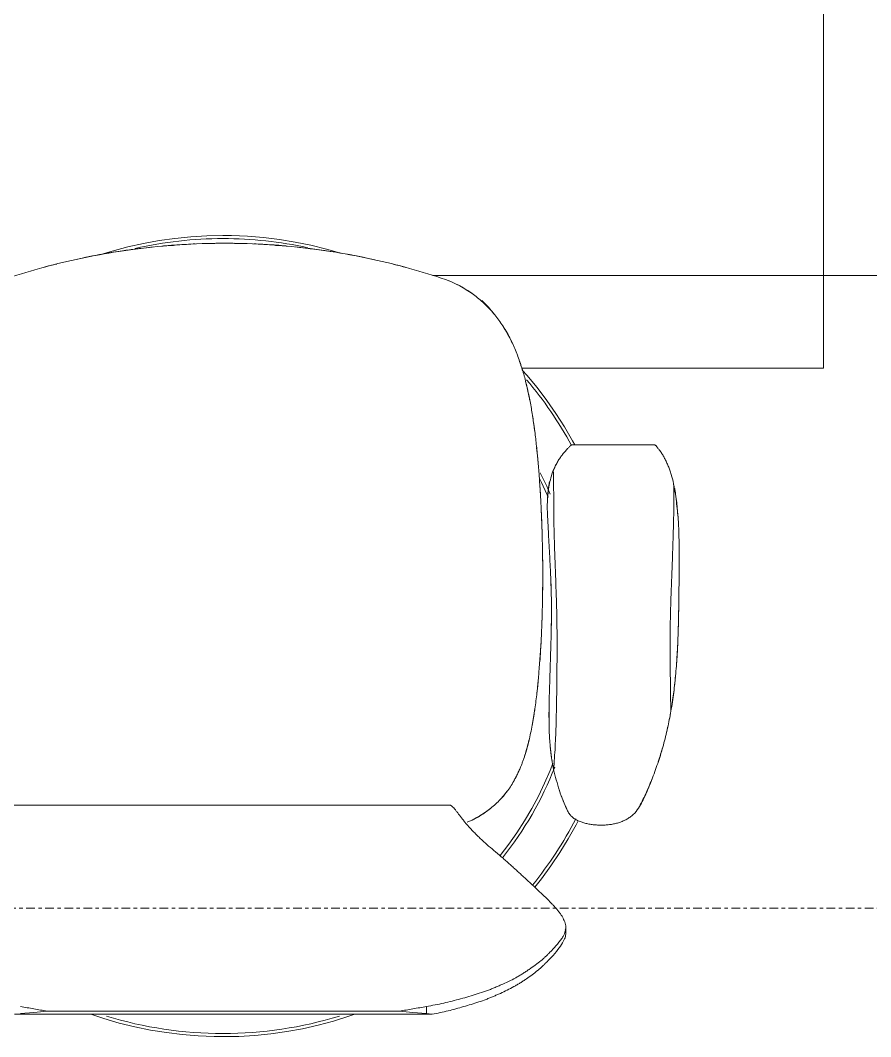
# Model space of a CAD drawing. Header units: inches. Extents: x -1106 to 1409, y -1111 to 918.
# Drawn here: x 176.67 to 201.21, y 20.05 to 49.37 of the extents above; entities that cross this region are included whole.
import ezdxf

# ---------------------------------------------------------------- set-up
doc = ezdxf.new("R2010")
doc.units = ezdxf.units.IN
doc.header["$MEASUREMENT"] = 0
doc.linetypes.add('Grid Line 1_4_', pattern=[0.4375, 0.25, -0.0625, 0.0625, -0.0625])
for name, color, linetype, lineweight in [('A-AREA', 32, 'Continuous', 9), ('A-GENM', 13, 'Continuous', 9), ('I-FURN', 30, 'Continuous', 9), ('S-GRID', 1, 'Continuous', 9)]:
    doc.layers.add(name, color=color, linetype=linetype, lineweight=lineweight)

# ---------------------------------------------------------------- blocks, each defined once
blk = doc.blocks.new('HermanMiller_Seating_Aeron_WorkStool_Low_R2012 - Aeron Workstool Low-V83-7TH FLOOR TELECOM UNDERFLOOR ROUTING PLAN')
at = {"layer": 'I-FURN'}
for p, q in [((0, 11.495), (0.007, 11.495)), ((-6.031, 10.938), (6.018, 10.938)), ((-5.867, 10.714), (-5.867, 10.921)), ((-5.089, 10.849), (5.075, 10.849)), ((-9.887, 8.599), (-9.887, 8.442)), ((-6.539, 4.903), (6.525, 4.903)), ((-12.462, -5.491), (-10.051, -5.491)), ((-1.605, -11.245), (-1.515, -11.245)), ((1.433, -11.245), (1.522, -11.245)), ((0.007, -11.44), (0, -11.44))]:
    blk.add_line(p, q, dxfattribs=at)
at = {"layer": 'I-FURN', "flags": 128}
for points in [[(0.007, 11.585), (-0.455, 11.576), (-0.917, 11.548), (-1.377, 11.502), (-1.834, 11.437), (-2.289, 11.355), (-2.74, 11.254), (-3.187, 11.135), (-3.629, 10.998), (-3.798, 10.938)], [(3.816, 10.938), (3.44, 11.063), (2.996, 11.192), (2.547, 11.302), (2.094, 11.395), (1.638, 11.469), (1.179, 11.525), (0.718, 11.563), (0.257, 11.582), (0.007, 11.585)], [(-5.867, 10.921), (-5.478, 10.884), (-5.089, 10.849)], [(5.075, 10.849), (5.464, 10.884), (5.853, 10.921)], [(-8.995, 7.273), (-9.188, 7.029), (-9.461, 6.656), (-9.718, 6.272), (-9.96, 5.878), (-10.186, 5.475), (-10.247, 5.355)], [(-9.515, 3.7), (-9.437, 3.901), (-9.275, 4.275), (-9.097, 4.643), (-8.906, 5.003), (-8.699, 5.356), (-8.479, 5.7), (-8.246, 6.035), (-7.999, 6.36)], [(-9.123, -4.534), (-9.181, -4.42), (-9.351, -4.049), (-9.378, -3.984)], [(-10.147, -5.488), (-10.084, -5.607), (-9.851, -6.006), (-9.602, -6.395), (-9.337, -6.774), (-9.058, -7.142), (-8.764, -7.499), (-8.634, -7.644)], [(-3.36, -11.027), (-2.982, -11.137), (-2.533, -11.247), (-2.08, -11.34), (-1.624, -11.414), (-1.165, -11.47), (-0.704, -11.508), (-0.243, -11.527), (0.007, -11.53)], [(0.007, -11.53), (0.469, -11.521), (0.931, -11.493), (1.391, -11.447), (1.848, -11.382), (2.303, -11.3), (2.754, -11.199), (3.201, -11.08), (3.528, -10.979)]]:
    blk.add_lwpolyline(points, dxfattribs=at)
at = {"layer": 'I-FURN'}
for radius, start, end in [(11.468, 90.0349, 107.0498), (11.468, 72.9507, 90), (11.468, 141.2159, 152.612), (10.298, 141.6026, 158.4428), (10.298, 203.4367, 207.2197), (11.468, 208.6686, 220.1441), (11.468, 257.6661, 269.9651), (11.468, 270, 282.7439)]:
    blk.add_arc((0.007, 0.027), radius, start, end, dxfattribs=at)
blk.add_ellipse((-3.014, 20.578), major_axis=(16.675, 0), ratio=0.587785, start_param=4.53043, end_param=4.540473, dxfattribs=at)
for points, knots in [([(-9.874, 8.497), (-9.875, 8.504), (-9.881, 8.534), (-9.889, 8.588), (-9.887, 8.659), (-9.87, 8.73), (-9.839, 8.801), (-9.78, 8.907), (-9.672, 9.069), (-9.509, 9.259), (-9.371, 9.402), (-9.285, 9.486), (-9.219, 9.551), (-9.149, 9.615), (-9.051, 9.699), (-8.919, 9.8), (-8.779, 9.898), (-8.678, 9.965), (-8.619, 10.003), (-8.575, 10.032), (-8.53, 10.061), (-8.469, 10.098), (-8.361, 10.16), (-8.2, 10.244), (-8.034, 10.321), (-7.899, 10.38), (-7.797, 10.425), (-7.694, 10.468), (-7.554, 10.523), (-7.376, 10.585), (-7.158, 10.654), (-6.938, 10.72), (-6.716, 10.783), (-6.416, 10.86), (-6.187, 10.91), (-6.031, 10.938)], [0.5122954, 0.5122954, 0.5122954, 0.5122954, 0.5178571, 0.5357143, 0.5535714, 0.5714286, 0.5892857, 0.6071429, 0.6428571, 0.6785714, 0.6964286, 0.7053571, 0.7142857, 0.7232143, 0.7321429, 0.75, 0.7678571, 0.7767857, 0.78125, 0.7857143, 0.7901786, 0.7946429, 0.8035714, 0.8214286, 0.8392857, 0.8482143, 0.8571429, 0.8660714, 0.875, 0.8928571, 0.9107143, 0.9285714, 0.9464286, 0.9642857, 1, 1, 1, 1]), ([(-5.867, 10.714), (-6.035, 10.686), (-6.284, 10.637), (-6.611, 10.559), (-6.853, 10.494), (-7.094, 10.426), (-7.334, 10.355), (-7.53, 10.289), (-7.664, 10.239), (-7.74, 10.209), (-7.796, 10.186), (-7.852, 10.163), (-7.926, 10.131), (-8.055, 10.076), (-8.237, 9.995), (-8.412, 9.906), (-8.529, 9.839), (-8.594, 9.799), (-8.642, 9.769), (-8.69, 9.738), (-8.753, 9.696), (-8.861, 9.624), (-9.011, 9.52), (-9.149, 9.413), (-9.252, 9.325), (-9.323, 9.258), (-9.391, 9.191), (-9.476, 9.104), (-9.572, 9.001), (-9.671, 8.887), (-9.752, 8.786), (-9.812, 8.696), (-9.852, 8.614), (-9.872, 8.549), (-9.882, 8.497), (-9.887, 8.459), (-9.889, 8.422), (-9.885, 8.372), (-9.871, 8.309), (-9.843, 8.236), (-9.81, 8.164), (-9.771, 8.094), (-9.722, 8.024), (-9.667, 7.953), (-9.608, 7.884), (-9.546, 7.813), (-9.477, 7.74), (-9.405, 7.667), (-9.331, 7.593), (-9.254, 7.518), (-9.147, 7.416), (-9.009, 7.286), (-8.866, 7.153), (-8.749, 7.046), (-8.659, 6.963), (-8.568, 6.879), (-8.476, 6.796), (-8.381, 6.711), (-8.284, 6.623), (-8.183, 6.531), (-8.045, 6.408), (-7.937, 6.314), (-7.863, 6.252)], [0, 0, 0, 0, 0.038462, 0.057692, 0.076923, 0.096154, 0.115385, 0.134615, 0.144231, 0.149038, 0.153846, 0.158654, 0.163462, 0.173077, 0.192308, 0.211538, 0.221154, 0.225962, 0.230769, 0.235577, 0.240385, 0.25, 0.269231, 0.288462, 0.298077, 0.307692, 0.317308, 0.326923, 0.346154, 0.365385, 0.384615, 0.403846, 0.423077, 0.442308, 0.451923, 0.461538, 0.471154, 0.480769, 0.5, 0.519231, 0.538462, 0.557692, 0.576923, 0.596154, 0.615385, 0.634615, 0.653846, 0.673077, 0.692308, 0.711538, 0.730769, 0.769231, 0.807692, 0.826923, 0.846154, 0.865385, 0.884615, 0.903846, 0.923077, 0.942308, 0.961538, 1, 1, 1, 1]), ([(-7.863, 6.252), (-7.794, 6.198), (-7.66, 6.087), (-7.504, 5.945), (-7.385, 5.832), (-7.3, 5.749), (-7.218, 5.666), (-7.14, 5.582), (-7.067, 5.5), (-6.998, 5.422), (-6.932, 5.343), (-6.87, 5.263), (-6.811, 5.183), (-6.754, 5.108), (-6.701, 5.041), (-6.654, 4.985), (-6.612, 4.941), (-6.574, 4.911), (-6.542, 4.9), (-6.523, 4.905), (-6.514, 4.909)], [0, 0, 0, 0, 0.0277778, 0.0555556, 0.0694444, 0.0833333, 0.0972222, 0.1111111, 0.125, 0.1388889, 0.1527778, 0.1666667, 0.1805556, 0.1944444, 0.2083333, 0.2222222, 0.2361111, 0.25, 0.2638889, 0.2777778, 0.2777778, 0.2777778, 0.2777778]), ([(-9.929, 5.046), (-9.946, 5.084), (-9.974, 5.135), (-10.019, 5.194), (-10.07, 5.247), (-10.147, 5.304), (-10.249, 5.358), (-10.356, 5.401), (-10.469, 5.433), (-10.567, 5.453), (-10.648, 5.466), (-10.729, 5.475), (-10.834, 5.482), (-10.96, 5.483), (-11.064, 5.477), (-11.136, 5.469), (-11.176, 5.464), (-11.236, 5.455), (-11.304, 5.441), (-11.381, 5.421), (-11.436, 5.404), (-11.491, 5.385), (-11.545, 5.363), (-11.597, 5.338), (-11.664, 5.302), (-11.746, 5.25), (-11.867, 5.151), (-11.942, 5.063), (-11.986, 4.995)], [0, 0, 0, 0, 0.05, 0.075, 0.1, 0.15, 0.2, 0.25, 0.3, 0.35, 0.375, 0.4, 0.45, 0.5, 0.55, 0.575, 0.5875, 0.6, 0.65, 0.675, 0.7, 0.725, 0.75, 0.775, 0.8, 0.85, 0.9, 1, 1, 1, 1]), ([(-8.746, 3.343), (-8.744, 3.349), (-8.722, 3.425), (-8.689, 3.531), (-8.643, 3.658), (-8.608, 3.748), (-8.57, 3.836), (-8.52, 3.952), (-8.453, 4.093), (-8.366, 4.258), (-8.282, 4.388), (-8.21, 4.488), (-8.135, 4.586), (-7.996, 4.751), (-7.767, 4.973), (-7.434, 5.211), (-7.178, 5.343), (-7.042, 5.401)], [-0.1854231, -0.1854231, -0.1854231, -0.1854231, -0.1842105, -0.1710526, -0.1644737, -0.1578947, -0.1513158, -0.1447368, -0.1315789, -0.1184211, -0.1052632, -0.0986842, -0.0921053, -0.0789474, -0.0526316, -0.0263158, 0, 0, 0, 0]), ([(-7.042, 5.401), (-7.237, 5.319), (-7.473, 5.187), (-7.678, 5.032), (-7.728, 4.993)], [-1, -1, -1, -1, -0.9625, -0.95, -0.95, -0.95, -0.95]), ([(-11.986, 4.995), (-12.062, 4.873), (-12.169, 4.663), (-12.3, 4.356), (-12.392, 4.116), (-12.48, 3.878), (-12.561, 3.645), (-12.637, 3.412), (-12.706, 3.173), (-12.769, 2.927), (-12.845, 2.6), (-12.893, 2.356), (-12.921, 2.196)], [0, 0, 0, 0, 0.166667, 0.25, 0.333333, 0.416667, 0.5, 0.583333, 0.666667, 0.75, 0.833333, 1, 1, 1, 1]), ([(-8.223, 4.471), (-8.189, 4.519), (-8.116, 4.611), (-8.021, 4.72), (-7.959, 4.782), (-7.94, 4.801)], [0.9, 0.9, 0.9, 0.9, 0.9125, 0.925, 0.93064597, 0.93064597, 0.93064597, 0.93064597]), ([(-7.941, 4.801), (-7.96, 4.782), (-8.041, 4.698), (-8.135, 4.589), (-8.206, 4.495), (-8.223, 4.471)], [-0.93061479, -0.93061479, -0.93061479, -0.93061479, -0.925, -0.90625, -0.9, -0.9, -0.9, -0.9]), ([(-8.395, 4.2), (-8.413, 4.167), (-8.451, 4.095), (-8.505, 3.984), (-8.551, 3.885), (-8.577, 3.824), (-8.586, 3.804)], [-0.87687102, -0.87687102, -0.87687102, -0.87687102, -0.86875, -0.859375, -0.85, -0.84549091, -0.84549091, -0.84549091, -0.84549091]), ([(-8.585, 3.805), (-8.577, 3.825), (-8.556, 3.872), (-8.523, 3.945), (-8.473, 4.05), (-8.43, 4.135), (-8.398, 4.193), (-8.394, 4.201)], [0.84542425, 0.84542425, 0.84542425, 0.84542425, 0.85, 0.85625, 0.8625, 0.875, 0.87698206, 0.87698206, 0.87698206, 0.87698206]), ([(-9.538, 3.879), (-9.555, 3.66), (-9.578, 3.327), (-9.598, 2.879), (-9.613, 2.429), (-9.621, 1.989), (-9.628, 1.53), (-9.632, 1.188), (-9.635, 0.848), (-9.637, 0.511), (-9.638, 0.196), (-9.636, -0.12), (-9.631, -0.461), (-9.624, -0.8), (-9.614, -1.122), (-9.603, -1.445), (-9.591, -1.785), (-9.578, -2.124), (-9.567, -2.459), (-9.558, -2.736), (-9.552, -2.958), (-9.547, -3.126), (-9.543, -3.29), (-9.54, -3.451), (-9.539, -3.612), (-9.539, -3.779), (-9.54, -3.947), (-9.539, -4.168), (-9.535, -4.438), (-9.53, -4.648), (-9.527, -4.75)], [0, 0, 0, 0, 0.076923, 0.115385, 0.153846, 0.230769, 0.269231, 0.307692, 0.346154, 0.384615, 0.423077, 0.461538, 0.5, 0.538462, 0.576923, 0.615385, 0.653846, 0.692308, 0.730769, 0.769231, 0.788462, 0.807692, 0.826923, 0.846154, 0.865385, 0.884615, 0.903846, 0.923077, 0.961538, 1, 1, 1, 1]), ([(-9.527, -4.75), (-9.501, -4.681), (-9.455, -4.539), (-9.408, -4.323), (-9.382, -4.143), (-9.37, -4.018), (-9.364, -3.948), (-9.36, -3.895), (-9.357, -3.841), (-9.355, -3.77), (-9.354, -3.642), (-9.36, -3.46), (-9.371, -3.28), (-9.378, -3.157), (-9.382, -3.087), (-9.384, -3.035), (-9.386, -2.983), (-9.389, -2.913), (-9.396, -2.788), (-9.406, -2.606), (-9.419, -2.386), (-9.43, -2.167), (-9.441, -1.95), (-9.455, -1.659), (-9.469, -1.296), (-9.475, -0.872), (-9.475, -0.451), (-9.468, -0.1), (-9.461, 0.179), (-9.455, 0.39), (-9.449, 0.599), (-9.442, 0.805), (-9.435, 1.013), (-9.429, 1.227), (-9.422, 1.45), (-9.414, 1.681), (-9.409, 1.874), (-9.407, 2.027), (-9.406, 2.139), (-9.405, 2.249), (-9.405, 2.392), (-9.405, 2.566), (-9.409, 2.774), (-9.419, 2.988), (-9.437, 3.208), (-9.47, 3.504), (-9.507, 3.728), (-9.538, 3.879)], [0, 0, 0, 0, 0.025, 0.05, 0.075, 0.0875, 0.09375, 0.1, 0.10625, 0.1125, 0.125, 0.15, 0.175, 0.1875, 0.19375, 0.2, 0.20625, 0.2125, 0.225, 0.25, 0.275, 0.3, 0.325, 0.35, 0.4, 0.45, 0.5, 0.55, 0.575, 0.6, 0.625, 0.65, 0.675, 0.7, 0.725, 0.75, 0.775, 0.7875, 0.8, 0.8125, 0.825, 0.85, 0.875, 0.9, 0.925, 0.95, 1, 1, 1, 1]), ([(-9.491, 3.634), (-9.482, 3.576), (-9.463, 3.444), (-9.449, 3.311), (-9.442, 3.238)], [0.09217397, 0.09217397, 0.09217397, 0.09217397, 0.11111111, 0.13484651, 0.13484651, 0.13484651, 0.13484651]), ([(-8.746, 3.343), (-8.763, 3.281), (-8.799, 3.146), (-8.85, 2.936), (-8.898, 2.714), (-8.954, 2.407), (-9.014, 2.012), (-9.071, 1.547), (-9.131, 0.918), (-9.175, 0.24), (-9.199, -0.314), (-9.208, -0.629), (-9.216, -0.949), (-9.222, -1.358), (-9.224, -1.851), (-9.219, -2.344), (-9.209, -2.836), (-9.196, -3.234), (-9.183, -3.551), (-9.171, -3.792), (-9.158, -4.038), (-9.143, -4.283), (-9.126, -4.528), (-9.102, -4.836), (-9.071, -5.197), (-9.027, -5.612), (-8.974, -6.034), (-8.924, -6.377), (-8.877, -6.641), (-8.825, -6.903), (-8.769, -7.17), (-8.712, -7.397), (-8.676, -7.523), (-8.638, -7.647), (-8.589, -7.803), (-8.505, -8.052), (-8.421, -8.269), (-8.336, -8.446), (-8.278, -8.564), (-8.169, -8.767), (-7.995, -9.049), (-7.748, -9.365), (-7.464, -9.644), (-7.044, -9.973), (-6.682, -10.163), (-6.42, -10.261)], [0.1856373, 0.1856373, 0.1856373, 0.1856373, 0.1973684, 0.2105263, 0.2236842, 0.2368421, 0.2631579, 0.2894737, 0.3157895, 0.3684211, 0.3947368, 0.4078947, 0.4210526, 0.4473684, 0.4736842, 0.5, 0.5263158, 0.5526316, 0.5657895, 0.5789474, 0.5921053, 0.6052632, 0.6184211, 0.6315789, 0.6546053, 0.6776316, 0.7006579, 0.7236842, 0.7351974, 0.7467105, 0.7697368, 0.78125, 0.7870066, 0.7927632, 0.8042763, 0.8157895, 0.8388158, 0.8445724, 0.8503289, 0.8618421, 0.8848684, 0.9078947, 0.9309211, 0.9539474, 1, 1, 1, 1]), ([(-8.699, 3.493), (-8.716, 3.437), (-8.748, 3.333), (-8.784, 3.202), (-8.81, 3.104), (-8.823, 3.052), (-8.829, 3.024), (-8.83, 3.022)], [-0.82356893, -0.82356893, -0.82356893, -0.82356893, -0.8125, -0.803125, -0.7984375, -0.79375, -0.7933289, -0.7933289, -0.7933289, -0.7933289]), ([(-8.829, 3.023), (-8.821, 3.06), (-8.795, 3.163), (-8.751, 3.32), (-8.715, 3.44), (-8.698, 3.495)], [0.79318852, 0.79318852, 0.79318852, 0.79318852, 0.8, 0.8125, 0.82359579, 0.82359579, 0.82359579, 0.82359579]), ([(-12.911, 2.255), (-12.906, 2.279), (-12.874, 2.456), (-12.827, 2.681), (-12.781, 2.881), (-12.769, 2.93)], [0.79200741, 0.79200741, 0.79200741, 0.79200741, 0.8, 0.85, 0.8663957, 0.8663957, 0.8663957, 0.8663957]), ([(-9.407, 2.567), (-9.406, 2.512), (-9.404, 2.411), (-9.403, 2.296), (-9.403, 2.238), (-9.403, 2.227)], [0.205463, 0.205463, 0.205463, 0.205463, 0.22222222, 0.23611111, 0.2392515, 0.2392515, 0.2392515, 0.2392515]), ([(-8.916, 2.614), (-8.929, 2.538), (-8.958, 2.374), (-8.984, 2.209), (-8.997, 2.121)], [-0.76921385, -0.76921385, -0.76921385, -0.76921385, -0.75625, -0.74136041, -0.74136041, -0.74136041, -0.74136041]), ([(-8.996, 2.123), (-8.989, 2.175), (-8.97, 2.301), (-8.942, 2.466), (-8.922, 2.578), (-8.915, 2.616)], [0.74119548, 0.74119548, 0.74119548, 0.74119548, 0.75, 0.7625, 0.76908906, 0.76908906, 0.76908906, 0.76908906]), ([(-12.921, 2.196), (-12.953, 2.017), (-13.007, 1.655), (-13.066, 1.103), (-13.105, 0.556), (-13.131, 0.008), (-13.144, -0.541), (-13.15, -0.997), (-13.155, -1.371), (-13.159, -1.655), (-13.161, -1.936), (-13.16, -2.208), (-13.159, -2.48), (-13.157, -2.755), (-13.152, -3.023), (-13.139, -3.274), (-13.118, -3.519), (-13.09, -3.784), (-13.052, -4.065), (-13.019, -4.265), (-13.001, -4.368)], [0, 0, 0, 0, 0.083333, 0.166667, 0.25, 0.333333, 0.416667, 0.5, 0.541667, 0.583333, 0.625, 0.666667, 0.708333, 0.75, 0.791667, 0.833333, 0.875, 0.916667, 0.958333, 1, 1, 1, 1]), ([(-13.001, -4.368), (-13.003, -4.259), (-13.007, -4.042), (-13.007, -3.714), (-13.002, -3.381), (-12.994, -3.116), (-12.988, -2.903), (-12.984, -2.738), (-12.978, -2.573), (-12.971, -2.354), (-12.961, -2.078), (-12.948, -1.747), (-12.935, -1.416), (-12.923, -1.086), (-12.914, -0.777), (-12.906, -0.47), (-12.902, -0.156), (-12.899, 0.161), (-12.899, 0.491), (-12.901, 0.772), (-12.903, 1.006), (-12.905, 1.187), (-12.908, 1.368), (-12.911, 1.602), (-12.915, 1.881), (-12.919, 2.093), (-12.921, 2.196)], [0, 0, 0, 0, 0.05, 0.1, 0.15, 0.2, 0.225, 0.25, 0.275, 0.3, 0.35, 0.4, 0.45, 0.5, 0.55, 0.6, 0.65, 0.7, 0.75, 0.8, 0.825, 0.85, 0.875, 0.9, 0.95, 1, 1, 1, 1]), ([(-13.051, 1.225), (-13.045, 1.286), (-13.023, 1.503), (-12.992, 1.74), (-12.966, 1.916), (-12.963, 1.938)], [0.68045954, 0.68045954, 0.68045954, 0.68045954, 0.7, 0.75, 0.75739479, 0.75739479, 0.75739479, 0.75739479]), ([(-9.053, 1.687), (-9.065, 1.584), (-9.082, 1.424), (-9.097, 1.263), (-9.103, 1.206)], [-0.71710546, -0.71710546, -0.71710546, -0.71710546, -0.7, -0.69074277, -0.69074277, -0.69074277, -0.69074277]), ([(-9.102, 1.208), (-9.097, 1.266), (-9.082, 1.427), (-9.065, 1.587), (-9.053, 1.689)], [0.69059509, 0.69059509, 0.69059509, 0.69059509, 0.7, 0.71693116, 0.71693116, 0.71693116, 0.71693116]), ([(-13.122, 0.171), (-13.118, 0.269), (-13.108, 0.483), (-13.094, 0.7), (-13.085, 0.817)], [0.56824099, 0.56824099, 0.56824099, 0.56824099, 0.6, 0.63725387, 0.63725387, 0.63725387, 0.63725387]), ([(-9.172, 0.247), (-9.168, 0.317), (-9.158, 0.49), (-9.146, 0.664), (-9.139, 0.767)], [0.6386503, 0.6386503, 0.6386503, 0.6386503, 0.65, 0.66678178, 0.66678178, 0.66678178, 0.66678178]), ([(-9.139, 0.766), (-9.147, 0.661), (-9.158, 0.487), (-9.168, 0.314), (-9.172, 0.245)], [-0.6669455, -0.6669455, -0.6669455, -0.6669455, -0.65, -0.6388126, -0.6388126, -0.6388126, -0.6388126]), ([(-9.462, 0.118), (-9.463, 0.068), (-9.466, -0.075), (-9.471, -0.311), (-9.474, -0.52), (-9.475, -0.636), (-9.475, -0.661)], [0.4566384, 0.4566384, 0.4566384, 0.4566384, 0.47222222, 0.5, 0.52777778, 0.53525999, 0.53525999, 0.53525999, 0.53525999]), ([(-13.151, -1.09), (-13.151, -1.038), (-13.149, -0.829), (-13.144, -0.546), (-13.138, -0.315), (-13.136, -0.241)], [0.43330374, 0.43330374, 0.43330374, 0.43330374, 0.45, 0.5, 0.52389286, 0.52389286, 0.52389286, 0.52389286]), ([(-9.209, -0.679), (-9.207, -0.607), (-9.202, -0.445), (-9.197, -0.283), (-9.193, -0.192)], [0.58829582, 0.58829582, 0.58829582, 0.58829582, 0.6, 0.61472524, 0.61472524, 0.61472524, 0.61472524]), ([(-9.193, -0.195), (-9.197, -0.286), (-9.203, -0.448), (-9.207, -0.611), (-9.209, -0.682)], [-0.61486526, -0.61486526, -0.61486526, -0.61486526, -0.6, -0.58844334, -0.58844334, -0.58844334, -0.58844334]), ([(-9.473, -1.056), (-9.472, -1.079), (-9.47, -1.189), (-9.464, -1.384), (-9.457, -1.585), (-9.452, -1.702), (-9.451, -1.732)], [0.57610903, 0.57610903, 0.57610903, 0.57610903, 0.58333333, 0.61111111, 0.63888889, 0.64840864, 0.64840864, 0.64840864, 0.64840864]), ([(-9.223, -1.633), (-9.223, -1.551), (-9.222, -1.38), (-9.22, -1.21), (-9.219, -1.121)], [0.53696938, 0.53696938, 0.53696938, 0.53696938, 0.55, 0.56440853, 0.56440853, 0.56440853, 0.56440853]), ([(-9.219, -1.123), (-9.22, -1.213), (-9.222, -1.383), (-9.223, -1.554), (-9.223, -1.635)], [-0.56457316, -0.56457316, -0.56457316, -0.56457316, -0.55, -0.53710206, -0.53710206, -0.53710206, -0.53710206]), ([(-13.156, -2.751), (-13.156, -2.697), (-13.158, -2.56), (-13.16, -2.378), (-13.161, -2.253), (-13.161, -2.207)], [0.25835943, 0.25835943, 0.25835943, 0.25835943, 0.275, 0.3, 0.3145715, 0.3145715, 0.3145715, 0.3145715]), ([(-9.214, -2.595), (-9.216, -2.506), (-9.219, -2.336), (-9.221, -2.164), (-9.222, -2.082)], [0.48569268, 0.48569268, 0.48569268, 0.48569268, 0.5, 0.5130789, 0.5130789, 0.5130789, 0.5130789]), ([(-9.222, -2.084), (-9.221, -2.167), (-9.219, -2.338), (-9.216, -2.509), (-9.214, -2.597)], [-0.51322238, -0.51322238, -0.51322238, -0.51322238, -0.5, -0.48582772, -0.48582772, -0.48582772, -0.48582772]), ([(-9.184, -3.532), (-9.188, -3.441), (-9.194, -3.277), (-9.2, -3.112), (-9.202, -3.039)], [0.43512123, 0.43512123, 0.43512123, 0.43512123, 0.45, 0.4618097, 0.4618097, 0.4618097, 0.4618097]), ([(-9.202, -3.041), (-9.2, -3.115), (-9.194, -3.28), (-9.187, -3.444), (-9.183, -3.534)], [-0.4619386, -0.4619386, -0.4619386, -0.4619386, -0.45, -0.43523915, -0.43523915, -0.43523915, -0.43523915]), ([(-13.031, -4.228), (-13.034, -4.207), (-13.051, -4.113), (-13.076, -3.941), (-13.102, -3.716), (-13.119, -3.538), (-13.13, -3.398), (-13.135, -3.329), (-13.137, -3.294)], [0.0928683, 0.0928683, 0.0928683, 0.0928683, 0.1, 0.125, 0.15, 0.175, 0.1875, 0.2, 0.2, 0.2, 0.2]), ([(-9.363, -3.944), (-9.364, -3.972), (-9.366, -4.011), (-9.37, -4.058), (-9.373, -4.099), (-9.379, -4.17), (-9.391, -4.271), (-9.404, -4.361), (-9.413, -4.41), (-9.415, -4.42)], [0.87975016, 0.87975016, 0.87975016, 0.87975016, 0.88888889, 0.89236111, 0.89583333, 0.90277778, 0.91666667, 0.93055556, 0.93446793, 0.93446793, 0.93446793, 0.93446793]), ([(-9.129, -4.484), (-9.131, -4.458), (-9.138, -4.356), (-9.149, -4.183), (-9.158, -4.036), (-9.162, -3.966)], [0.38322576, 0.38322576, 0.38322576, 0.38322576, 0.3875, 0.4, 0.41139347, 0.41139347, 0.41139347, 0.41139347]), ([(-9.162, -3.969), (-9.158, -4.039), (-9.149, -4.186), (-9.138, -4.359), (-9.131, -4.461), (-9.129, -4.486)], [-0.41152724, -0.41152724, -0.41152724, -0.41152724, -0.4, -0.3875, -0.38334631, -0.38334631, -0.38334631, -0.38334631]), ([(-13.001, -4.368), (-12.979, -4.462), (-12.944, -4.597), (-12.891, -4.758), (-12.848, -4.874), (-12.805, -4.973), (-12.768, -5.047), (-12.741, -5.101), (-12.714, -5.151), (-12.685, -5.199), (-12.656, -5.244), (-12.633, -5.279), (-12.615, -5.306), (-12.595, -5.332), (-12.572, -5.363), (-12.549, -5.39), (-12.533, -5.41), (-12.522, -5.424), (-12.512, -5.437), (-12.498, -5.453), (-12.483, -5.469), (-12.469, -5.483), (-12.462, -5.49), (-12.461, -5.491), (-12.462, -5.491)], [0, 0, 0, 0, 0.1, 0.15, 0.2, 0.25, 0.275, 0.3, 0.325, 0.35, 0.375, 0.4, 0.4125, 0.425, 0.45, 0.475, 0.4875, 0.5, 0.5125, 0.525, 0.55, 0.575, 0.6, 0.6178405, 0.6178405, 0.6178405, 0.6178405]), ([(-10.049, -5.488), (-10.051, -5.49), (-10.052, -5.492), (-10.046, -5.488), (-10.037, -5.479), (-10.027, -5.469), (-10.019, -5.46), (-10.009, -5.45), (-9.994, -5.435), (-9.971, -5.413), (-9.946, -5.388), (-9.925, -5.366), (-9.909, -5.349), (-9.894, -5.331), (-9.872, -5.306), (-9.843, -5.272), (-9.813, -5.237), (-9.79, -5.207), (-9.773, -5.184), (-9.756, -5.161), (-9.734, -5.129), (-9.706, -5.088), (-9.672, -5.037), (-9.63, -4.966), (-9.581, -4.871), (-9.545, -4.791), (-9.527, -4.75)], [0.4444444, 0.4444444, 0.4444444, 0.4444444, 0.4722222, 0.5, 0.5277778, 0.5416667, 0.5555556, 0.5694444, 0.5833333, 0.6111111, 0.6388889, 0.6527778, 0.6666667, 0.6805556, 0.6944444, 0.7222222, 0.75, 0.7638889, 0.7777778, 0.7916667, 0.8055556, 0.8333333, 0.8611111, 0.8888889, 0.9444444, 1, 1, 1, 1]), ([(-9.048, -5.409), (-9.059, -5.304), (-9.075, -5.139), (-9.09, -4.973), (-9.095, -4.913)], [0.33299353, 0.33299353, 0.33299353, 0.33299353, 0.35, 0.35977102, 0.35977102, 0.35977102, 0.35977102]), ([(-9.095, -4.915), (-9.09, -4.976), (-9.075, -5.141), (-9.059, -5.307), (-9.048, -5.411)], [-0.35989135, -0.35989135, -0.35989135, -0.35989135, -0.35, -0.33309069, -0.33309069, -0.33309069, -0.33309069]), ([(-9.671, -5.034), (-9.675, -5.04), (-9.684, -5.054), (-9.699, -5.078), (-9.715, -5.103), (-9.729, -5.122), (-9.736, -5.133), (-9.738, -5.135)], [0.08772823, 0.08772823, 0.08772823, 0.08772823, 0.09722222, 0.11111111, 0.125, 0.13888889, 0.14305126, 0.14305126, 0.14305126, 0.14305126]), ([(-8.926, -6.346), (-8.932, -6.309), (-8.949, -6.196), (-8.973, -6.033), (-8.99, -5.906), (-8.997, -5.855)], [0.28132222, 0.28132222, 0.28132222, 0.28132222, 0.2875, 0.3, 0.30857512, 0.30857512, 0.30857512, 0.30857512]), ([(-8.996, -5.856), (-8.99, -5.909), (-8.973, -6.035), (-8.949, -6.199), (-8.932, -6.311), (-8.926, -6.347)], [-0.30868292, -0.30868292, -0.30868292, -0.30868292, -0.3, -0.2875, -0.28140326, -0.28140326, -0.28140326, -0.28140326]), ([(-8.749, -7.24), (-8.76, -7.194), (-8.787, -7.078), (-8.821, -6.923), (-8.844, -6.811), (-8.852, -6.77)], [0.22951691, 0.22951691, 0.22951691, 0.22951691, 0.2375, 0.25, 0.25723779, 0.25723779, 0.25723779, 0.25723779]), ([(-8.852, -6.771), (-8.844, -6.813), (-8.821, -6.925), (-8.786, -7.08), (-8.759, -7.196), (-8.749, -7.241)], [-0.25732971, -0.25732971, -0.25732971, -0.25732971, -0.25, -0.2375, -0.22957901, -0.22957901, -0.22957901, -0.22957901]), ([(-8.487, -8.091), (-8.507, -8.039), (-8.55, -7.919), (-8.601, -7.769), (-8.633, -7.669), (-8.643, -7.637)], [0.17773998, 0.17773998, 0.17773998, 0.17773998, 0.1875, 0.2, 0.20587946, 0.20587946, 0.20587946, 0.20587946]), ([(-8.643, -7.638), (-8.633, -7.67), (-8.612, -7.736), (-8.579, -7.835), (-8.538, -7.954), (-8.506, -8.04), (-8.487, -8.091)], [-0.205952, -0.205952, -0.205952, -0.205952, -0.2, -0.19375, -0.1875, -0.17780814, -0.17780814, -0.17780814, -0.17780814]), ([(-8.079, -8.911), (-8.08, -8.909), (-8.121, -8.846), (-8.196, -8.72), (-8.276, -8.571), (-8.319, -8.483), (-8.33, -8.46)], [0.12448722, 0.12448722, 0.12448722, 0.12448722, 0.125, 0.1375, 0.15, 0.15444961, 0.15444961, 0.15444961, 0.15444961]), ([(-8.33, -8.461), (-8.319, -8.484), (-8.276, -8.572), (-8.195, -8.721), (-8.12, -8.847), (-8.08, -8.91), (-8.078, -8.912)], [-0.1545076, -0.1545076, -0.1545076, -0.1545076, -0.15, -0.1375, -0.125, -0.12455198, -0.12455198, -0.12455198, -0.12455198]), ([(-7.457, -9.641), (-7.483, -9.618), (-7.616, -9.497), (-7.74, -9.366), (-7.831, -9.254)], [0.06892355, 0.06892355, 0.06892355, 0.06892355, 0.075, 0.1, 0.1, 0.1, 0.1]), ([(-5.267, -10.611), (-5.236, -10.619), (-5.116, -10.651), (-4.997, -10.681), (-4.908, -10.702)], [0.4630501, 0.4630501, 0.4630501, 0.4630501, 0.5, 0.6050043, 0.6050043, 0.6050043, 0.6050043]), ([(-4.888, -10.709), (-4.973, -10.688), (-5.093, -10.658), (-5.212, -10.625), (-5.247, -10.615)], [-0.5985508, -0.5985508, -0.5985508, -0.5985508, -0.5, -0.4594658, -0.4594658, -0.4594658, -0.4594658]), ([(5.165, -10.616), (5.13, -10.625), (5.01, -10.658), (4.89, -10.687), (4.804, -10.707)], [-0.5405342, -0.5405342, -0.5405342, -0.5405342, -0.5, -0.4014492, -0.4014492, -0.4014492, -0.4014492]), ([(4.825, -10.704), (4.914, -10.682), (5.034, -10.652), (5.153, -10.619), (5.183, -10.61)], [0.3949957, 0.3949957, 0.3949957, 0.3949957, 0.5, 0.5369499, 0.5369499, 0.5369499, 0.5369499]), ([(-2.096, -11.2), (-2.144, -11.195), (-2.556, -11.151), (-2.965, -11.094), (-3.323, -11.035)], [0.8111984, 0.8111984, 0.8111984, 0.8111984, 0.8333333, 1, 1, 1, 1]), ([(-3.248, -11.047), (-2.828, -11.115), (-1.979, -11.226), (-0.905, -11.295), (-0.042, -11.309), (0.822, -11.295), (1.897, -11.226), (2.745, -11.115), (3.166, -11.047)], [-1, -1, -1, -1, -0.8, -0.6, -0.5, -0.4, -0.2, 0, 0, 0, 0]), ([(-2.506, -11.153), (-2.595, -11.142), (-2.774, -11.118), (-2.954, -11.093), (-3.045, -11.08)], [-0.17802017, -0.17802017, -0.17802017, -0.17802017, -0.14285714, -0.10639055, -0.10639055, -0.10639055, -0.10639055]), ([(-3.026, -11.082), (-2.938, -11.095), (-2.768, -11.12), (-2.598, -11.141), (-2.516, -11.15)], [0.3840866, 0.3840866, 0.3840866, 0.3840866, 0.5, 0.6060186, 0.6060186, 0.6060186, 0.6060186]), ([(3.24, -11.035), (2.882, -11.094), (2.473, -11.151), (2.061, -11.195), (2.013, -11.2)], [0, 0, 0, 0, 0.1666667, 0.1887922, 0.1887922, 0.1887922, 0.1887922]), ([(2.962, -11.079), (2.96, -11.079), (2.825, -11.1), (2.645, -11.125), (2.467, -11.148), (2.423, -11.153)], [-0.89360389, -0.89360389, -0.89360389, -0.89360389, -0.89285714, -0.83928571, -0.82195116, -0.82195116, -0.82195116, -0.82195116]), ([(2.434, -11.152), (2.515, -11.142), (2.685, -11.12), (2.855, -11.094), (2.943, -11.079)], [0.3939473, 0.3939473, 0.3939473, 0.3939473, 0.5, 0.6159272, 0.6159272, 0.6159272, 0.6159272]), ([(-1.418, -11.258), (-1.508, -11.252), (-1.652, -11.241), (-1.796, -11.229), (-1.85, -11.224)], [-0.32120151, -0.32120151, -0.32120151, -0.32120151, -0.28571429, -0.26463326, -0.26463326, -0.26463326, -0.26463326]), ([(-0.889, -11.288), (-0.974, -11.284), (-1.236, -11.271), (-1.497, -11.256), (-1.673, -11.242)], [0.6278299, 0.6278299, 0.6278299, 0.6278299, 0.6666667, 0.746602, 0.746602, 0.746602, 0.746602]), ([(-0.317, -11.304), (-0.409, -11.303), (-0.518, -11.3), (-0.627, -11.297), (-0.645, -11.297)], [-0.46433008, -0.46433008, -0.46433008, -0.46433008, -0.42857143, -0.42173773, -0.42173773, -0.42173773, -0.42173773]), ([(0.338, -11.302), (0.212, -11.305), (-0.042, -11.307), (-0.295, -11.304), (-0.421, -11.301)], [0.442707, 0.442707, 0.442707, 0.442707, 0.5, 0.5572856, 0.5572856, 0.5572856, 0.5572856]), ([(0.562, -11.297), (0.545, -11.297), (0.435, -11.3), (0.326, -11.303), (0.234, -11.304)], [-0.57822464, -0.57822464, -0.57822464, -0.57822464, -0.57142857, -0.53562653, -0.53562653, -0.53562653, -0.53562653]), ([(1.589, -11.239), (1.414, -11.254), (1.153, -11.271), (0.891, -11.284), (0.805, -11.288)], [0.2533825, 0.2533825, 0.2533825, 0.2533825, 0.3333333, 0.3721634, 0.3721634, 0.3721634, 0.3721634]), ([(1.767, -11.224), (1.759, -11.225), (1.683, -11.232), (1.539, -11.244), (1.403, -11.254), (1.335, -11.258)], [-0.73534542, -0.73534542, -0.73534542, -0.73534542, -0.73214286, -0.70535714, -0.6787561, -0.6787561, -0.6787561, -0.6787561])]:
    blk.add_open_spline(points, degree=3, knots=knots, dxfattribs=at)
for points in [[(-5.089, 10.849), (-5.219, 10.827), (-5.478, 10.784), (-5.737, 10.737), (-5.867, 10.714)], [(5.853, 10.714), (5.724, 10.737), (5.465, 10.784), (5.205, 10.827), (5.075, 10.849)], [(-7.728, 4.992), (-7.63, 5.072), (-7.416, 5.222), (-7.172, 5.346), (-7.042, 5.401)], [(-9.538, 3.879), (-9.584, 4.075), (-9.694, 4.49), (-9.844, 4.884), (-9.929, 5.046)], [(-9.929, 5.046), (-9.922, 5.03), (-9.906, 4.996), (-9.891, 4.963), (-9.884, 4.946)], [(-12.393, 4.114), (-12.337, 4.256), (-12.217, 4.537), (-12.083, 4.811), (-12.012, 4.946)], [(-9.884, 4.946), (-9.849, 4.867), (-9.783, 4.708), (-9.724, 4.545), (-9.697, 4.463)], [(-12.689, 3.231), (-12.65, 3.371), (-12.604, 3.508), (-12.556, 3.645)], [(-12.796, -4.988), (-12.804, -4.972), (-12.811, -4.957), (-12.818, -4.941)], [(-9.576, -4.859), (-9.587, -4.882), (-9.598, -4.905), (-9.61, -4.926)], [(-7.83, -9.255), (-7.717, -9.394), (-7.598, -9.531), (-7.464, -9.65)], [(-6.42, -10.261), (-6.704, -10.153), (-6.963, -10.014), (-7.199, -9.845)], [(-7.199, -9.845), (-6.963, -10.014), (-6.704, -10.153), (-6.42, -10.261)], [(-6.42, -10.261), (-6.077, -10.376), (-5.385, -10.589), (-4.327, -10.851), (-3.61, -10.988), (-3.248, -11.047)], [(3.166, -11.047), (3.527, -10.988), (4.244, -10.851), (5.302, -10.589), (5.995, -10.376), (6.337, -10.261)], [(-3.323, -11.035), (-3.675, -10.976), (-4.025, -10.908), (-4.373, -10.831)], [(4.29, -10.831), (3.942, -10.908), (3.592, -10.976), (3.24, -11.035)], [(-4.084, -10.893), (-4.023, -10.905), (-3.962, -10.918), (-3.901, -10.93)], [(-3.838, -10.942), (-3.906, -10.929), (-3.973, -10.915), (-4.041, -10.902)], [(-3.901, -10.93), (-3.813, -10.947), (-3.725, -10.964), (-3.636, -10.98)], [(-3.584, -10.989), (-3.669, -10.974), (-3.754, -10.958), (-3.838, -10.942)], [(3.755, -10.942), (3.671, -10.958), (3.586, -10.974), (3.501, -10.989)], [(3.553, -10.98), (3.642, -10.964), (3.73, -10.947), (3.818, -10.93)], [(3.958, -10.902), (3.89, -10.915), (3.823, -10.929), (3.755, -10.942)], [(3.818, -10.93), (3.879, -10.918), (3.94, -10.905), (4.001, -10.893)], [(-1.805, -11.228), (-1.738, -11.234), (-1.671, -11.239), (-1.605, -11.245)], [(1.522, -11.245), (1.589, -11.239), (1.655, -11.234), (1.722, -11.228)]]:
    blk.add_open_spline(points, degree=3, dxfattribs=at)
blk = doc.blocks.new('Generic Model Adjustable Table - Default-5028476-7TH FLOOR TELECOM UNDERFLOOR ROUTING PLAN')
at = {"layer": 'A-GENM', "color": 53}
for p, q in [((-9, -18), (-9, 18)), ((-9, 18), (9, 18)), ((9, 18), (9, 9.292)), ((9, -7.854), (9, -18)), ((9, -18), (-9, -18))]:
    blk.add_line(p, q, dxfattribs=at)
blk = doc.blocks.new('18433_1 - AEO NY - CENTRAL_rvt-1-7TH FLOOR TELECOM UNDERFLOOR ROUTING PLAN')
at = {"layer": 'A-AREA', "color": 53}
blk.add_line((245.03, 42.006), (188.571, 42.006), dxfattribs=at)
at = {"layer": 'S-GRID', "linetype": 'Grid Line 1_4_'}
blk.add_line((965.79, 23.756), (-931.823, 23.756), dxfattribs=at)
at = {"color": 53, "lineweight": 9}
for name, p, rotation in [('Generic Model Adjustable Table - Default-5028476-7TH FLOOR TELECOM UNDERFLOOR ROUTING PLAN', (181.845, 48.329), 269.9999999999999), ('HermanMiller_Seating_Aeron_WorkStool_Low_R2012 - Aeron Workstool Low-V83-7TH FLOOR TELECOM UNDERFLOOR ROUTING PLAN', (182.523, 31.631), 180)]:
    blk.add_blockref(name, p, dxfattribs=dict(at, rotation=rotation))

msp = doc.modelspace()

# ---------------------------------------------------------------- block references
at = {"lineweight": 5}
msp.add_blockref('18433_1 - AEO NY - CENTRAL_rvt-1-7TH FLOOR TELECOM UNDERFLOOR ROUTING PLAN', (0, 0), dxfattribs=at)

doc.saveas('drawing.dxf')
